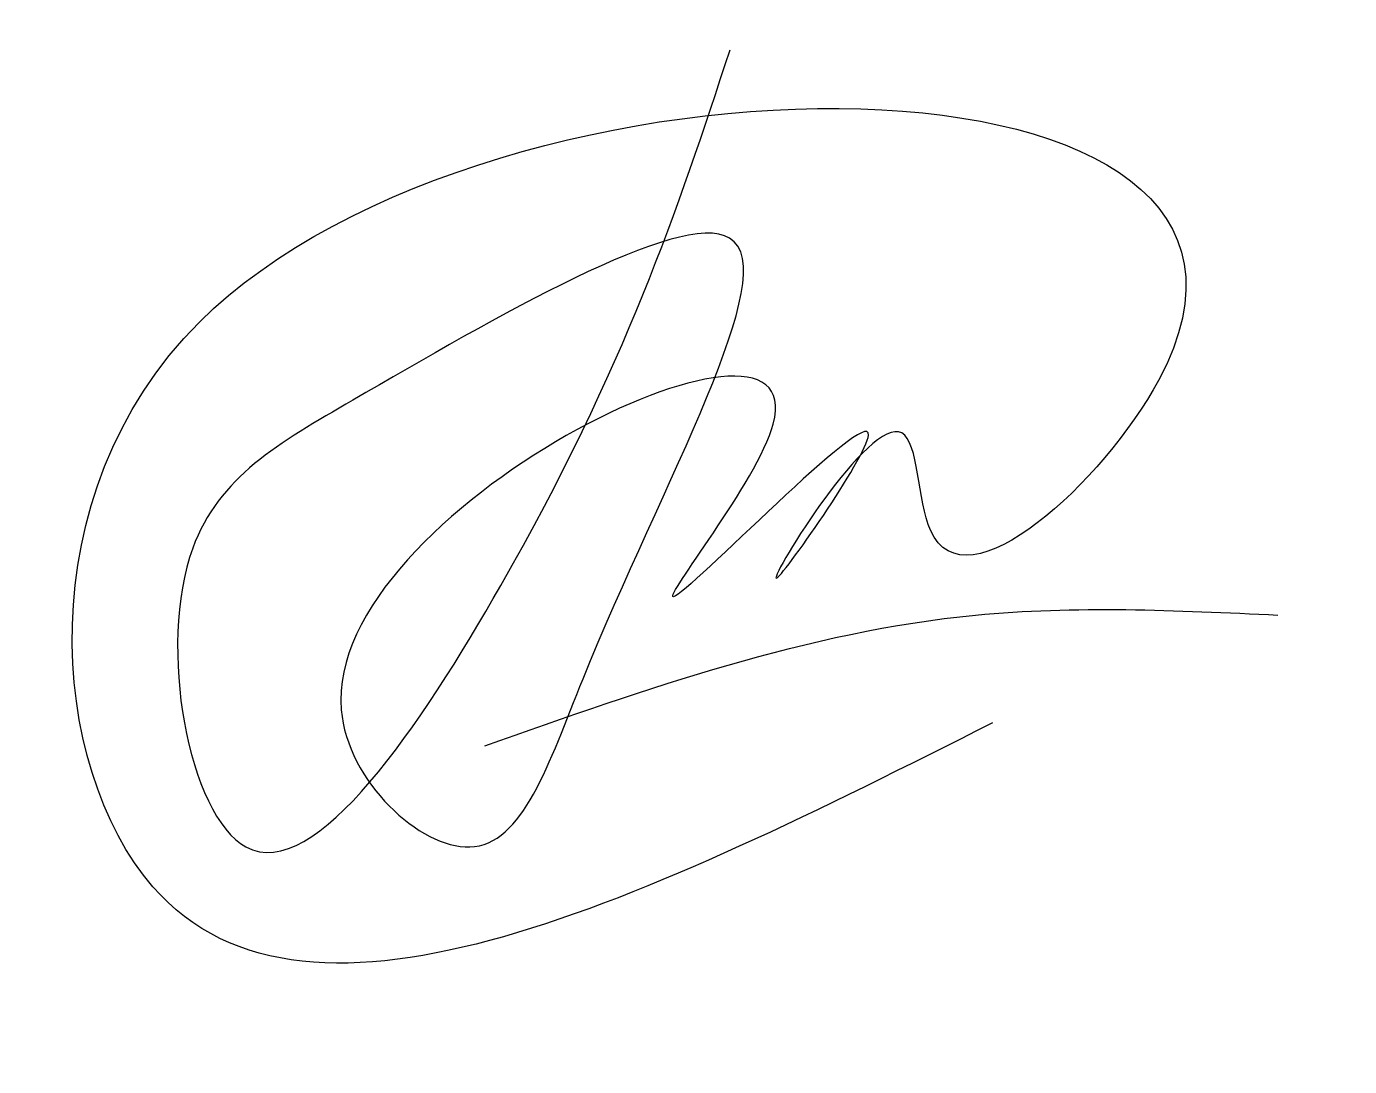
# Model space of a CAD drawing. Header units: millimetres. Extents: x 3310.6 to 3381, y 1936.7 to 1992.
import ezdxf

# ---------------------------------------------------------------- set-up
doc = ezdxf.new("R2010")
doc.units = ezdxf.units.MM

msp = doc.modelspace()

# ---------------------------------------------------------------- linework, layer by layer
at = {"color": 5}
for points in [[(3362.028, 1954.954), (3317.3, 1946.227), (3319.779, 1976.3), (3370.871, 1973.201), (3358.724, 1965.214), (3357.19, 1970.403), (3350.501, 1962.667), (3355.419, 1970.285), (3345.038, 1961.676), (3350.345, 1970.875), (3327.332, 1955.661), (3334.177, 1948.349), (3340.217, 1957.312), (3348.024, 1980.781), (3327.947, 1972.146), (3319.425, 1964.27), (3322.257, 1948.349), (3335.829, 1962.266), (3348.048, 1990.805)], [(3334.98, 1953.732), (3361.115, 1960.697), (3377.236, 1960.697)]]:
    msp.add_spline(points, degree=3, dxfattribs=at)

doc.saveas('drawing.dxf')
